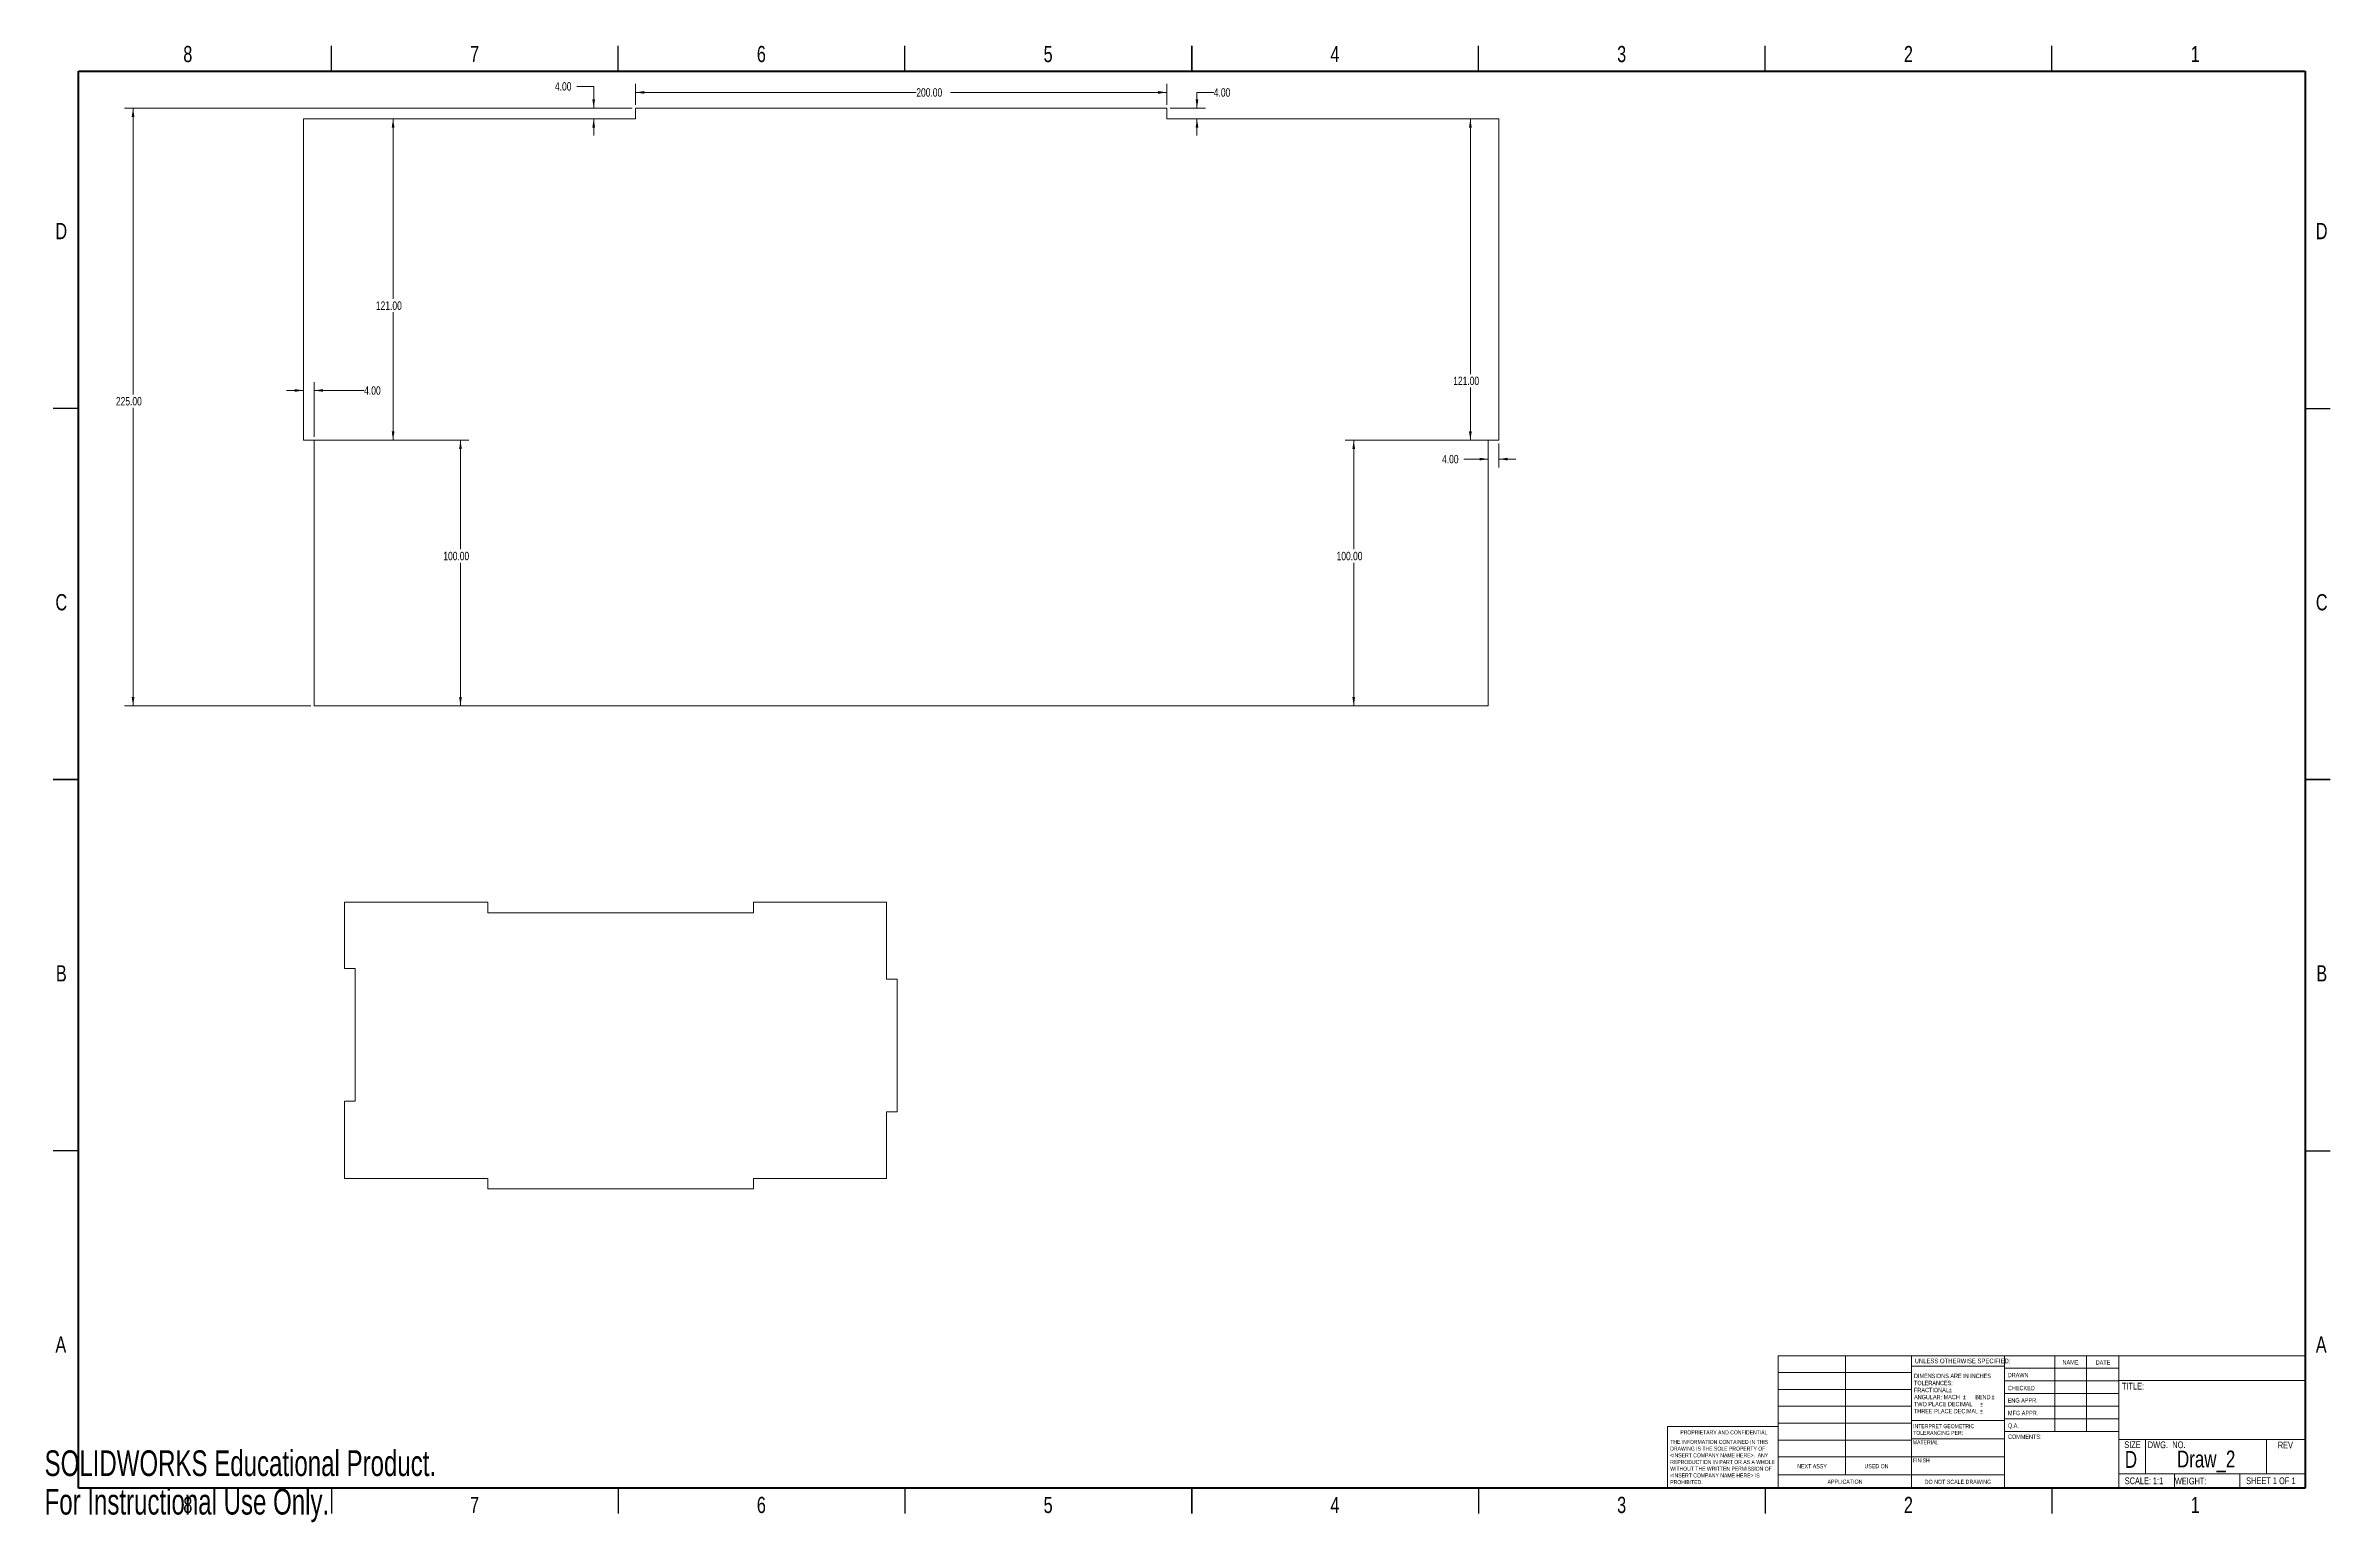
# Model space of a CAD drawing. Header units: millimetres. Extents: x 0 to 860, y 0 to 556.
import ezdxf

# ---------------------------------------------------------------- set-up
doc = ezdxf.new("R2010")
doc.units = ezdxf.units.MM
doc.styles.add('SLDTEXTSTYLE0', font='TXT', dxfattribs={"width": 0.75})
doc.styles.add('SLDTEXTSTYLE1', font='TXT', dxfattribs={"width": 0.6875})
doc.styles.add('SLDTEXTSTYLE2', font='TXT', dxfattribs={"width": 0.694444})
doc.styles.add('SLDTEXTSTYLE3', font='TXT', dxfattribs={"width": 0.7})
doc.dimstyles.new('SLDDIMSTYLE0', dxfattribs={"dimtxt": 3.175, "dimasz": 3.302, "dimexe": 0, "dimexo": 0.0625, "dimgap": 0.79375, "dimtad": 0, "dimtih": 1, "dimtoh": 1, "dimrnd": 1e-09, "dimzin": 4, "dimdsep": 46, "dimtxsty": 'SLDTEXTSTYLE0', "dimsah": 1, "dimcen": 0.09, "dimadec": 0, "dimazin": 1, "dimtfac": 1, "dimtofl": 0, "dimtmove": 0, "dimatfit": 3, "dimfxl": 1, "dimfrac": 2, "dimtolj": 1, "dimtzin": 12, "dimarcsym": 0})
doc.dimstyles.new('SLDDIMSTYLE1', dxfattribs={"dimtxt": 3.175, "dimasz": 3.302, "dimexe": 0, "dimexo": 0.0625, "dimgap": 0.79375, "dimtad": 0, "dimtih": 1, "dimtoh": 1, "dimrnd": 1e-09, "dimzin": 4, "dimdsep": 46, "dimtxsty": 'SLDTEXTSTYLE0', "dimsah": 1, "dimcen": 0.09, "dimadec": 0, "dimazin": 1, "dimtfac": 1, "dimtmove": 0, "dimatfit": 0, "dimfxl": 1, "dimfrac": 2, "dimtolj": 1, "dimtzin": 12, "dimarcsym": 0})

# ---------------------------------------------------------------- blocks, each defined once
blk = doc.blocks.new('_D')
at = {"color": 7, "linetype": 'Continuous', "lineweight": 0}
for p, q in [((221.19, 532.15), (30.13, 532.15)), ((33.3, 532.15), (33.3, 424.38)), ((33.3, 307.15), (33.3, 419.34)), ((100.19, 307.15), (30.13, 307.15))]:
    blk.add_line(p, q, dxfattribs=at)
at = {"color": 7, "linetype": 'Continuous', "lineweight": 18}
for points in [[(33.3, 532.15), (32.79, 528.85), (33.81, 528.85)], [(33.3, 307.15), (33.81, 310.45), (32.79, 310.45)]]:
    blk.add_solid(points, dxfattribs=at)
at = {"color": 7, "linetype": 'Continuous', "lineweight": 18, "insert": (26.85, 423.43), "char_height": 3.175, "attachment_point": 1, "style": 'SLDTEXTSTYLE0'}
blk.add_mtext('225.00', dxfattribs=at)
blk = doc.blocks.new('_D_1')
at = {"color": 7, "linetype": 'Continuous', "lineweight": 0}
for p, q in [((200.34, 540.35), (206.69, 540.35)), ((206.69, 540.35), (206.69, 532.15)), ((221.19, 532.15), (203.52, 532.15)), ((221.19, 528.15), (203.52, 528.15)), ((206.69, 528.15), (206.69, 521.8))]:
    blk.add_line(p, q, dxfattribs=at)
at = {"color": 7, "linetype": 'Continuous', "lineweight": 18}
for points in [[(206.69, 532.15), (207.2, 535.45), (206.19, 535.45)], [(206.69, 528.15), (206.19, 524.85), (207.2, 524.85)]]:
    blk.add_solid(points, dxfattribs=at)
at = {"color": 7, "linetype": 'Continuous', "lineweight": 18, "insert": (192.13, 541.92), "char_height": 3.175, "attachment_point": 1, "style": 'SLDTEXTSTYLE0'}
blk.add_mtext('4.00', dxfattribs=at)
blk = doc.blocks.new('_D_2')
at = {"color": 7, "linetype": 'Continuous', "lineweight": 0}
for p, q in [((440.15, 538.07), (433.8, 538.07)), ((433.8, 538.07), (433.8, 532.15)), ((423.73, 532.15), (436.98, 532.15)), ((423.73, 528.15), (436.98, 528.15)), ((433.8, 528.15), (433.8, 521.8))]:
    blk.add_line(p, q, dxfattribs=at)
at = {"color": 7, "linetype": 'Continuous', "lineweight": 18}
for points in [[(433.8, 532.15), (434.31, 535.45), (433.29, 535.45)], [(433.8, 528.15), (433.29, 524.85), (434.31, 524.85)]]:
    blk.add_solid(points, dxfattribs=at)
at = {"color": 7, "linetype": 'Continuous', "lineweight": 18, "insert": (440.15, 539.64), "char_height": 3.175, "attachment_point": 1, "style": 'SLDTEXTSTYLE0'}
blk.add_mtext('4.00', dxfattribs=at)
blk = doc.blocks.new('_D_3')
at = {"color": 7, "linetype": 'Continuous', "lineweight": 0}
for p, q in [((222.46, 533.42), (222.46, 541.24)), ((222.46, 538.07), (328.15, 538.07)), ((422.46, 538.07), (341.05, 538.07)), ((422.46, 533.42), (422.46, 541.24))]:
    blk.add_line(p, q, dxfattribs=at)
at = {"color": 7, "linetype": 'Continuous', "lineweight": 18}
for points in [[(222.46, 538.07), (225.76, 537.56), (225.76, 538.58)], [(422.46, 538.07), (419.16, 538.58), (419.16, 537.56)]]:
    blk.add_solid(points, dxfattribs=at)
at = {"color": 7, "linetype": 'Continuous', "lineweight": 18, "insert": (328.15, 539.64), "char_height": 3.175, "attachment_point": 1, "style": 'SLDTEXTSTYLE0'}
blk.add_mtext('200.00', dxfattribs=at)
blk = doc.blocks.new('_D_4')
at = {"color": 7, "linetype": 'Continuous', "lineweight": 0}
for p, q in [((543.46, 405.88), (543.46, 396.88)), ((547.46, 405.88), (547.46, 396.88)), ((543.46, 400.05), (534.27, 400.05)), ((547.46, 400.05), (553.81, 400.05))]:
    blk.add_line(p, q, dxfattribs=at)
at = {"color": 7, "linetype": 'Continuous', "lineweight": 18}
for points in [[(543.46, 400.05), (540.16, 400.56), (540.16, 399.55)], [(547.46, 400.05), (550.76, 399.55), (550.76, 400.56)]]:
    blk.add_solid(points, dxfattribs=at)
at = {"color": 7, "linetype": 'Continuous', "lineweight": 18, "insert": (526.06, 401.63), "char_height": 3.175, "attachment_point": 1, "style": 'SLDTEXTSTYLE0'}
blk.add_mtext('4.00', dxfattribs=at)
blk = doc.blocks.new('_D_5')
at = {"color": 7, "linetype": 'Continuous', "lineweight": 0}
for p, q in [((546.19, 528.15), (533.53, 528.15)), ((536.71, 528.15), (536.71, 432.04)), ((536.71, 407.15), (536.71, 426.99)), ((546.19, 407.15), (533.53, 407.15))]:
    blk.add_line(p, q, dxfattribs=at)
at = {"color": 7, "linetype": 'Continuous', "lineweight": 18}
for points in [[(536.71, 528.15), (536.2, 524.85), (537.22, 524.85)], [(536.71, 407.15), (537.22, 410.45), (536.2, 410.45)]]:
    blk.add_solid(points, dxfattribs=at)
at = {"color": 7, "linetype": 'Continuous', "lineweight": 18, "insert": (530.26, 431.09), "char_height": 3.175, "attachment_point": 1, "style": 'SLDTEXTSTYLE0'}
blk.add_mtext('121.00', dxfattribs=at)
blk = doc.blocks.new('_D_6')
at = {"color": 7, "linetype": 'Continuous', "lineweight": 0}
for p, q in [((542.19, 407.15), (489.63, 407.15)), ((492.81, 407.15), (492.81, 366.11)), ((492.81, 307.15), (492.81, 361.07)), ((542.19, 307.15), (489.63, 307.15))]:
    blk.add_line(p, q, dxfattribs=at)
at = {"color": 7, "linetype": 'Continuous', "lineweight": 18}
for points in [[(492.81, 407.15), (492.3, 403.85), (493.31, 403.85)], [(492.81, 307.15), (493.31, 310.45), (492.3, 310.45)]]:
    blk.add_solid(points, dxfattribs=at)
at = {"color": 7, "linetype": 'Continuous', "lineweight": 18, "insert": (486.36, 365.16), "char_height": 3.175, "attachment_point": 1, "style": 'SLDTEXTSTYLE0'}
blk.add_mtext('100.00', dxfattribs=at)
blk = doc.blocks.new('_D_7')
at = {"color": 7, "linetype": 'Continuous', "lineweight": 0}
for p, q in [((102.73, 407.15), (159.72, 407.15)), ((156.55, 407.15), (156.55, 366.11)), ((156.55, 307.15), (156.55, 361.07)), ((102.73, 307.15), (159.72, 307.15))]:
    blk.add_line(p, q, dxfattribs=at)
at = {"color": 7, "linetype": 'Continuous', "lineweight": 18}
for points in [[(156.55, 407.15), (156.04, 403.85), (157.05, 403.85)], [(156.55, 307.15), (157.05, 310.45), (156.04, 310.45)]]:
    blk.add_solid(points, dxfattribs=at)
at = {"color": 7, "linetype": 'Continuous', "lineweight": 18, "insert": (150.09, 365.16), "char_height": 3.175, "attachment_point": 1, "style": 'SLDTEXTSTYLE0'}
blk.add_mtext('100.00', dxfattribs=at)
blk = doc.blocks.new('_D_8')
at = {"color": 7, "linetype": 'Continuous', "lineweight": 0}
for p, q in [((97.46, 425.89), (91.11, 425.89)), ((97.46, 408.42), (97.46, 429.06)), ((101.46, 408.42), (101.46, 429.06)), ((101.46, 425.89), (120.31, 425.89))]:
    blk.add_line(p, q, dxfattribs=at)
at = {"color": 7, "linetype": 'Continuous', "lineweight": 18}
for points in [[(97.46, 425.89), (94.16, 426.4), (94.16, 425.38)], [(101.46, 425.89), (104.76, 425.38), (104.76, 426.4)]]:
    blk.add_solid(points, dxfattribs=at)
at = {"color": 7, "linetype": 'Continuous', "lineweight": 18, "insert": (120.31, 427.46), "char_height": 3.175, "attachment_point": 1, "style": 'SLDTEXTSTYLE0'}
blk.add_mtext('4.00', dxfattribs=at)
blk = doc.blocks.new('_D_9')
at = {"color": 7, "linetype": 'Continuous', "lineweight": 0}
for p, q in [((98.73, 528.15), (134.36, 528.15)), ((131.18, 528.15), (131.18, 460.34)), ((131.18, 407.15), (131.18, 455.3)), ((98.73, 407.15), (134.36, 407.15))]:
    blk.add_line(p, q, dxfattribs=at)
at = {"color": 7, "linetype": 'Continuous', "lineweight": 18}
for points in [[(131.18, 528.15), (130.68, 524.85), (131.69, 524.85)], [(131.18, 407.15), (131.69, 410.45), (130.68, 410.45)]]:
    blk.add_solid(points, dxfattribs=at)
at = {"color": 7, "linetype": 'Continuous', "lineweight": 18, "insert": (124.73, 459.4), "char_height": 3.175, "attachment_point": 1, "style": 'SLDTEXTSTYLE0'}
blk.add_mtext('121.00', dxfattribs=at)

msp = doc.modelspace()

# ---------------------------------------------------------------- linework, layer by layer
at = {"color": 7, "linetype": 'Continuous', "lineweight": 25}
for p, q in [((107.95, 546.1), (107.95, 555.625)), ((215.9, 546.1), (215.9, 555.625)), ((323.85, 546.1), (323.85, 555.625)), ((431.8, 555.625), (431.8, 546.1)), ((431.8, 546.1), (431.8, 555.625)), ((539.75, 546.1), (539.75, 555.625)), ((647.7, 546.1), (647.7, 555.625)), ((755.65, 546.1), (755.65, 555.625)), ((12.7, 419.1), (3.175, 419.1)), ((850.9, 419.1), (860.425, 419.1)), ((3.175, 279.4), (12.7, 279.4)), ((12.7, 279.4), (3.175, 279.4)), ((860.425, 279.4), (850.9, 279.4)), ((850.9, 279.4), (860.425, 279.4)), ((12.7, 139.7), (3.175, 139.7)), ((850.9, 139.7), (860.425, 139.7)), ((107.95, 12.7), (107.95, 3.175)), ((215.9, 12.7), (215.9, 3.175)), ((323.85, 12.7), (323.85, 3.175)), ((431.8, 3.175), (431.8, 12.7)), ((431.8, 12.7), (431.8, 3.175)), ((539.75, 12.7), (539.75, 3.175)), ((647.7, 12.7), (647.7, 3.175)), ((755.65, 12.7), (755.65, 3.175))]:
    msp.add_line(p, q, dxfattribs=at)
at = {"color": 7, "linetype": 'Continuous', "lineweight": 50}
for p, q in [((12.7, 12.7), (12.7, 546.1)), ((12.7, 546.1), (850.9, 546.1)), ((850.9, 546.1), (850.9, 12.7)), ((850.9, 12.7), (12.7, 12.7))]:
    msp.add_line(p, q, dxfattribs=at)
at = {"color": 7, "linetype": 'Continuous', "lineweight": 18}
for p, q in [((97.463, 407.152), (97.463, 528.152)), ((222.463, 528.152), (97.463, 528.152)), ((222.463, 532.152), (422.463, 532.152)), ((222.463, 532.152), (222.463, 528.152)), ((422.463, 532.152), (422.463, 528.152)), ((422.463, 528.152), (547.463, 528.152)), ((547.463, 407.152), (547.463, 528.152)), ((97.463, 407.152), (101.463, 407.152)), ((101.463, 407.152), (101.463, 307.152)), ((547.463, 407.152), (543.463, 407.152)), ((543.463, 307.152), (543.463, 407.152)), ((101.463, 307.152), (543.463, 307.152)), ((166.902, 233.335), (112.902, 233.335)), ((112.902, 233.335), (112.902, 208.335)), ((166.902, 229.335), (166.902, 233.335)), ((316.902, 233.335), (266.902, 233.335)), ((266.902, 233.335), (266.902, 229.335)), ((316.902, 204.335), (316.902, 233.335)), ((266.902, 229.335), (166.902, 229.335)), ((112.902, 208.335), (116.902, 208.335)), ((116.902, 208.335), (116.902, 158.335)), ((320.902, 204.335), (316.902, 204.335)), ((320.902, 154.335), (320.902, 204.335)), ((116.902, 158.335), (112.902, 158.335)), ((112.902, 158.335), (112.902, 129.335)), ((316.902, 129.335), (316.902, 154.335)), ((316.902, 154.335), (320.902, 154.335)), ((112.902, 129.335), (116.902, 129.335)), ((116.902, 129.335), (166.902, 129.335)), ((166.902, 129.335), (166.902, 125.335)), ((266.902, 125.335), (266.902, 129.335)), ((266.902, 129.335), (316.902, 129.335)), ((166.902, 125.335), (266.902, 125.335)), ((652.554, 62.594), (850.9, 62.594)), ((652.554, 12.7), (652.554, 62.594)), ((677.903, 62.594), (677.903, 17.685)), ((702.774, 12.7), (702.774, 62.594)), ((737.748, 62.594), (737.748, 12.7)), ((756.76, 62.594), (756.76, 34.019)), ((768.661, 62.594), (768.661, 34.019)), ((780.829, 62.594), (780.829, 12.7)), ((652.554, 56.244), (702.774, 56.244)), ((737.748, 58.674), (702.774, 58.674)), ((737.748, 57.832), (780.829, 57.832)), ((737.748, 53.069), (780.829, 53.069)), ((780.829, 53.269), (850.9, 53.269)), ((652.554, 49.894), (702.774, 49.894)), ((652.554, 43.544), (702.774, 43.544)), ((737.748, 48.307), (780.829, 48.307)), ((780.829, 43.544), (737.748, 43.544)), ((610.969, 12.7), (610.969, 35.924)), ((652.554, 35.924), (610.969, 35.924)), ((652.554, 37.194), (702.774, 37.194)), ((702.774, 38.195), (737.863, 38.195)), ((780.829, 38.782), (737.748, 38.782)), ((652.554, 30.844), (702.774, 30.844)), ((702.774, 31.337), (737.863, 31.337)), ((780.829, 34.019), (737.863, 34.019)), ((780.829, 30.985), (850.9, 30.985)), ((790.875, 30.985), (790.875, 18.107)), ((836.373, 30.985), (836.373, 18.107)), ((652.554, 24.494), (702.774, 24.494)), ((652.554, 17.685), (737.748, 17.685)), ((702.774, 24.479), (737.748, 24.479)), ((780.829, 18.107), (850.9, 18.107)), ((801.736, 18.107), (801.736, 12.7)), ((826.423, 18.107), (826.423, 12.7))]:
    msp.add_line(p, q, dxfattribs=at)

# ---------------------------------------------------------------- texts
at = {"color": 7, "linetype": 'Continuous', "lineweight": 0}
for s, insert, char_height, attachment_point, style in [('8', (53.914, 555.564), 6.096, 2, 'SLDTEXTSTYLE0'), ('7', (161.864, 555.564), 6.096, 2, 'SLDTEXTSTYLE0'), ('6', (269.814, 555.564), 6.096, 2, 'SLDTEXTSTYLE0'), ('5', (377.764, 555.564), 6.096, 2, 'SLDTEXTSTYLE0'), ('4', (485.714, 555.564), 6.096, 2, 'SLDTEXTSTYLE0'), ('3', (593.664, 555.564), 6.096, 2, 'SLDTEXTSTYLE0'), ('2', (701.614, 555.564), 6.096, 2, 'SLDTEXTSTYLE0'), ('1', (809.564, 555.564), 6.096, 2, 'SLDTEXTSTYLE0'), ('D', (6.28, 488.926), 6.096, 2, 'SLDTEXTSTYLE0'), ('D', (857.18, 488.926), 6.096, 2, 'SLDTEXTSTYLE0'), ('C', (6.287, 349.226), 6.096, 2, 'SLDTEXTSTYLE0'), ('C', (857.187, 349.226), 6.096, 2, 'SLDTEXTSTYLE0'), ('B', (6.303, 209.526), 6.096, 2, 'SLDTEXTSTYLE0'), ('B', (857.203, 209.526), 6.096, 2, 'SLDTEXTSTYLE0'), ('A', (6.107, 69.826), 6.096, 2, 'SLDTEXTSTYLE0'), ('A', (857.007, 69.826), 6.096, 2, 'SLDTEXTSTYLE0'), ('UNLESS OTHERWISE SPECIFIED:', (703.958, 61.499), 1.778, 1, 'SLDTEXTSTYLE0'), ('NAME', (759.624, 60.923), 1.651, 1, 'SLDTEXTSTYLE0'), ('DATE', (772.115, 60.879), 1.651, 1, 'SLDTEXTSTYLE0'), ('TOLERANCES:', (703.717, 53.143), 1.651, 1, 'SLDTEXTSTYLE0'), ('DIMENSIONS ARE IN INCHES', (703.717, 55.794), 1.651, 1, 'SLDTEXTSTYLE0'), ('DRAWN', (738.997, 56.123), 1.651, 1, 'SLDTEXTSTYLE0'), ('TITLE:', (781.993, 52.393), 2.54, 1, 'SLDTEXTSTYLE0'), ('ANGULAR: MACH', (703.717, 47.841), 1.651, 1, 'SLDTEXTSTYLE0'), ('TWO PLACE DECIMAL', (703.717, 45.19), 1.651, 1, 'SLDTEXTSTYLE0'), ('FRACTIONAL', (703.717, 50.492), 1.651, 1, 'SLDTEXTSTYLE0'), ('%%p', (716.864, 50.492), 1.651, 1, 'SLDTEXTSTYLE0'), ('%%p', (722.091, 47.841), 1.651, 1, 'SLDTEXTSTYLE0'), ('BEND', (726.759, 47.841), 1.651, 1, 'SLDTEXTSTYLE0'), ('%%p', (728.595, 45.19), 1.651, 1, 'SLDTEXTSTYLE0'), ('%%p', (732.873, 47.841), 1.651, 1, 'SLDTEXTSTYLE0'), ('ENG APPR.', (738.977, 46.601), 1.651, 1, 'SLDTEXTSTYLE0'), ('CHECKED', (739.051, 51.237), 1.651, 1, 'SLDTEXTSTYLE0'), ('PROPRIETARY AND CONFIDENTIAL', (615.73, 34.483), 1.524, 1, 'SLDTEXTSTYLE0'), ('INTERPRET GEOMETRIC', (703.409, 36.828), 1.524, 1, 'SLDTEXTSTYLE0'), ('THREE PLACE DECIMAL', (703.717, 42.539), 1.651, 1, 'SLDTEXTSTYLE0'), ('%%p', (728.452, 42.539), 1.651, 1, 'SLDTEXTSTYLE0'), ('Q.A.', (739.062, 37.123), 1.651, 1, 'SLDTEXTSTYLE0'), ('MFG APPR.', (739.103, 41.845), 1.651, 1, 'SLDTEXTSTYLE0'), ('THE INFORMATION CONTAINED IN THIS', (611.954, 30.902), 1.524, 1, 'SLDTEXTSTYLE0'), ('<INSERT COMPANY NAME HERE>.  ANY', (611.954, 25.854), 1.524, 1, 'SLDTEXTSTYLE0'), ('DRAWING IS THE SOLE PROPERTY OF', (611.954, 28.378), 1.524, 1, 'SLDTEXTSTYLE0'), ('MATERIAL', (703.28, 30.753), 1.524, 1, 'SLDTEXTSTYLE0'), ('TOLERANCING PER:', (703.409, 34.304), 1.524, 1, 'SLDTEXTSTYLE0'), ('COMMENTS:', (739.084, 32.909), 1.651, 1, 'SLDTEXTSTYLE0'), ('SIZE', (782.88, 30.358), 2.54, 1, 'SLDTEXTSTYLE0'), ('D', (783.08, 26.724), 6.35, 1, 'SLDTEXTSTYLE0'), ('DWG.  NO.', (791.681, 30.323), 2.54, 1, 'SLDTEXTSTYLE2'), ('Draw_2', (813.688, 26.873), 6.35, 2, 'SLDTEXTSTYLE0'), ('REV', (840.685, 30.223), 2.54, 1, 'SLDTEXTSTYLE0'), ('WITHOUT THE WRITTEN PERMISSION OF', (611.954, 20.806), 1.524, 1, 'SLDTEXTSTYLE0'), ('<INSERT COMPANY NAME HERE> IS', (611.954, 18.282), 1.524, 1, 'SLDTEXTSTYLE0'), ('REPRODUCTION IN PART OR AS A WHOLE', (611.954, 23.33), 1.524, 1, 'SLDTEXTSTYLE0'), ('NEXT ASSY', (659.742, 21.771), 1.5875, 1, 'SLDTEXTSTYLE0'), ('USED ON', (685.054, 21.798), 1.5875, 1, 'SLDTEXTSTYLE0'), ('FINISH', (703.35, 23.938), 1.524, 1, 'SLDTEXTSTYLE0'), ('8', (53.914, 9.464), 6.096, 2, 'SLDTEXTSTYLE0'), ('7', (161.864, 9.464), 6.096, 2, 'SLDTEXTSTYLE0'), ('6', (269.814, 9.464), 6.096, 2, 'SLDTEXTSTYLE0'), ('5', (377.764, 9.464), 6.096, 2, 'SLDTEXTSTYLE0'), ('4', (485.714, 9.464), 6.096, 2, 'SLDTEXTSTYLE0'), ('3', (593.664, 9.464), 6.096, 2, 'SLDTEXTSTYLE0'), ('PROHIBITED.', (611.954, 15.758), 1.524, 1, 'SLDTEXTSTYLE0'), ('APPLICATION', (671.15, 15.95), 1.5875, 1, 'SLDTEXTSTYLE0'), ('2', (701.614, 9.464), 6.096, 2, 'SLDTEXTSTYLE0'), ('DO NOT SCALE DRAWING', (720.254, 15.895), 1.5875, 2, 'SLDTEXTSTYLE0'), ('SCALE: 1:1', (783.049, 16.765), 2.54, 1, 'SLDTEXTSTYLE0'), ('WEIGHT:', (801.94, 16.678), 2.54, 1, 'SLDTEXTSTYLE0'), ('1', (809.564, 9.464), 6.096, 2, 'SLDTEXTSTYLE0'), ('SHEET 1 OF 1', (828.731, 16.773), 2.54, 1, 'SLDTEXTSTYLE1')]:
    msp.add_mtext(s, dxfattribs=dict(at, insert=insert, char_height=char_height, attachment_point=attachment_point, style=style))
at = {"color": 7, "linetype": 'Continuous', "char_height": 9.66724, "attachment_point": 1, "style": 'SLDTEXTSTYLE3'}
for s, insert in [('SOLIDWORKS Educational Product.', (0, 26.963)), ('For Instructional Use Only.', (0, 12.462))]:
    msp.add_mtext(s, dxfattribs=dict(at, insert=insert))

# ---------------------------------------------------------------- dimensions: what is measured, and where the dimension line sits
at = {"color": 7, "linetype": 'Continuous', "lineweight": 18}
for base, p1, p2, dimstyle, picture, middle in [((206.693, 528.152), (222.463, 532.152), (222.463, 528.152), 'SLDDIMSTYLE1', '_D_1', (206.693, 540.347)), ((433.8, 528.152), (422.463, 532.152), (422.463, 528.152), 'SLDDIMSTYLE1', '_D_2', (433.8, 538.068)), ((33.3, 307.152), (222.463, 532.152), (101.463, 307.152), 'SLDDIMSTYLE0', '_D', (33.3, 421.857)), ((131.185, 528.152), (97.463, 407.152), (97.463, 528.152), 'SLDDIMSTYLE0', '_D_9', (131.185, 457.823)), ((536.709, 528.152), (547.463, 407.152), (547.463, 528.152), 'SLDDIMSTYLE0', '_D_5', (536.709, 429.515)), ((156.545, 307.152), (101.463, 407.152), (101.463, 307.152), 'SLDDIMSTYLE0', '_D_7', (156.545, 363.587)), ((492.807, 407.152), (543.463, 307.152), (543.463, 407.152), 'SLDDIMSTYLE0', '_D_6', (492.807, 363.587))]:
    dim = msp.add_linear_dim(base=base, p1=p1, p2=p2, angle=90, dimstyle=dimstyle, dxfattribs=at)
    dim.commit()
    dim.dimension.update_dxf_attribs({"geometry": picture, "text_midpoint": middle, "dimtype": 160})
for base, p1, p2, dimstyle, picture, middle in [((422.463, 538.068), (222.463, 532.152), (422.463, 532.152), 'SLDDIMSTYLE0', '_D_3', (334.597, 538.068)), ((101.463, 425.888), (97.463, 407.152), (101.463, 407.152), 'SLDDIMSTYLE1', '_D_8', (124.41, 425.888)), ((543.463, 400.053), (547.463, 407.152), (543.463, 407.152), 'SLDDIMSTYLE1', '_D_4', (530.162, 400.053))]:
    dim = msp.add_linear_dim(base=base, p1=p1, p2=p2, dimstyle=dimstyle, dxfattribs=at)
    dim.commit()
    dim.dimension.update_dxf_attribs({"geometry": picture, "text_midpoint": middle, "dimtype": 160})

doc.saveas('drawing.dxf')
